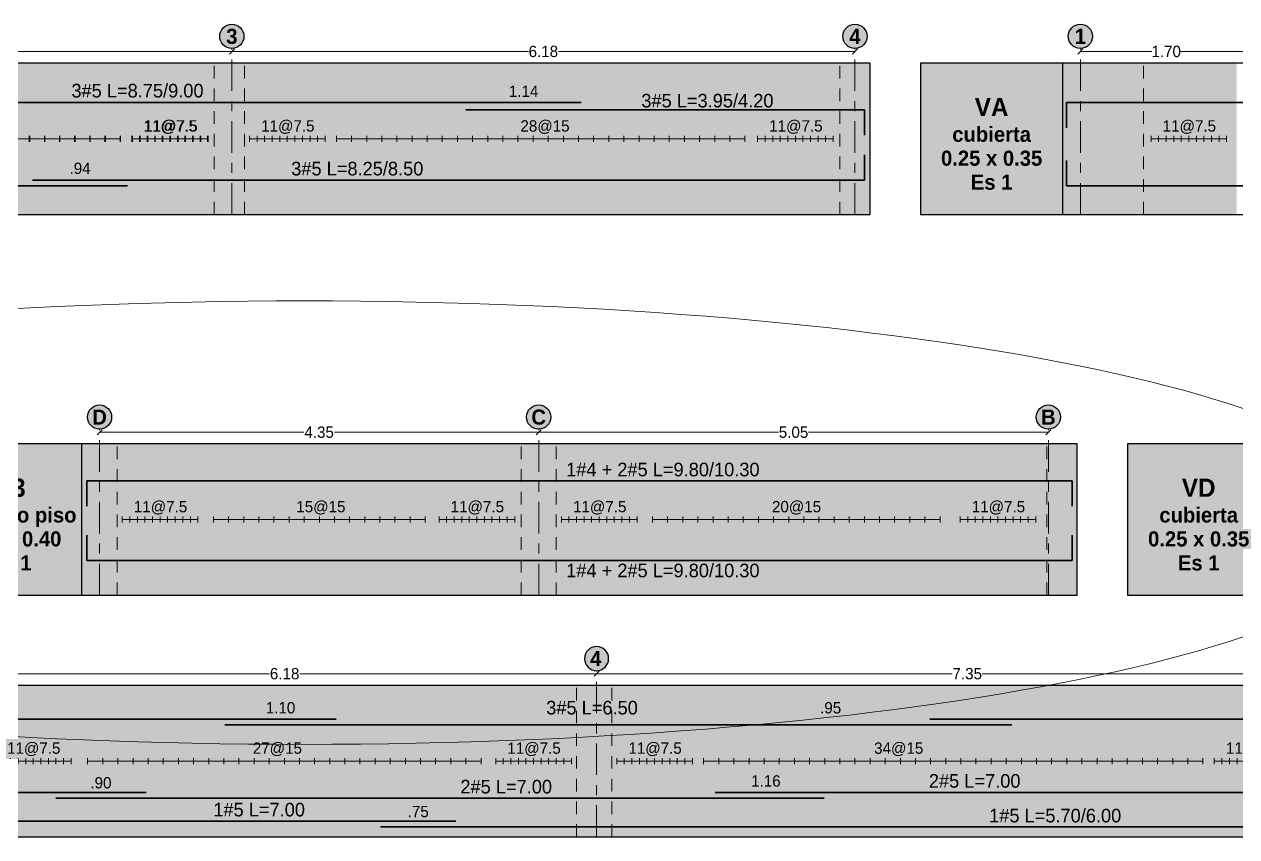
# Model space of a CAD drawing. Header units: metres. Extents: x 187 to 346, y 195 to 238.
# Drawn here: x 319.22 to 331.24, y 212.62 to 220.68 of the extents above; entities that cross this region are included whole.
import ezdxf
from ezdxf.enums import TextEntityAlignment as Align

# ---------------------------------------------------------------- set-up
doc = ezdxf.new("R2010")
doc.units = ezdxf.units.M
doc.linetypes.add('CENTER', pattern=[2, 1.25, -0.25, 0.25, -0.25])
doc.linetypes.add('HIDDEN', pattern=[0.375, 0.25, -0.125])
for name, color, linetype, lineweight, true_color in [('Achu-Sombra 3', 9, 'Continuous', 13, 0xc9c9c9), ('Achu-Sombra 4', 254, 'Continuous', 13, 0xe0e0e0), ('Achu-Sombra 5', 254, 'Continuous', 13, 0xe8e8e8)]:
    doc.layers.add(name, color=color, linetype=linetype, lineweight=lineweight, true_color=true_color)
for name, color, linetype, lineweight in [('¡Despiece-Cotas', 13, 'Continuous', 25), ('¡Despiece-Ejes-Linea', 30, 'CENTER', 9), ('¡Despiece-Estribos', 1, 'Continuous', 13), ('¡Despiece-Nudos', 7, 'HIDDEN', 9), ('¡Despiece-Refuerzo 1', 144, 'Continuous', 35), ('¡Despiece-T-refuerzo', 8, 'Continuous', 25), ('¡Despiece-Título', 7, 'Continuous', 25), ('¡Despiece-Vigas', 8, 'Continuous', 25), ('¡Ejes-Etiqueta', 1, 'Continuous', 30), ('¡Ejes-Linea', 8, 'CENTER', 9), ('¡Ejes-Texto', 7, 'Continuous', 25)]:
    doc.layers.add(name, color=color, linetype=linetype, lineweight=lineweight)
doc.layers.add('¡¡NOTAS QUE NO SE IMPRIMEN', color=5, linetype='Continuous', lineweight=0, plot=False)
doc.styles.add('Century Gothic', font='GOTHIC.TTF')
doc.styles.add('Century Gothic Gordas', font='GOTHICB.TTF')
doc.styles.add('Cotas', font='GOTHIC.TTF')
doc.dimstyles.new('NINGUNA', dxfattribs={"dimtxt": 0.1125, "dimasz": 0.065, "dimexe": 0.025, "dimexo": 0.075, "dimgap": 0.005, "dimtad": 0, "dimtoh": 1, "dimzin": 4, "dimdsep": 46, "dimtxsty": 'Cotas', "dimblk": 'OBLIQUE', "dimcen": 0, "dimse1": 1, "dimse2": 1, "dimclrd": 256, "dimclre": 256, "dimclrt": 256, "dimadec": 1, "dimazin": 0, "dimtfac": 1.333333, "dimtix": 1, "dimtofl": 0, "dimtmove": 2, "dimatfit": 0, "dimfxl": 1, "dimtolj": 1, "dimtzin": 0, "dimlwd": 9, "dimlwe": 9, "dimarcsym": 0})

# ---------------------------------------------------------------- blocks, each defined once
blk = doc.blocks.new('*U35')
blk.add_solid([(0, 0), (1.3875, 0), (0, -2.25), (1.3875, -2.25)])
blk = doc.blocks.new('*U23')
blk.add_solid([(0, 0), (1.2, 0), (0, -2.25), (1.2, -2.25)])
blk = doc.blocks.new('*U7')
blk.add_solid([(0, 0), (2.115, 0), (0, -2.25), (2.115, -2.25)])
blk = doc.blocks.new('*U33')
blk.add_solid([(0, 0), (7.285, 0), (0, -2.25), (7.285, -2.25)])
blk = doc.blocks.new('*U22')
blk.add_solid([(0, 0), (10.499, 0), (0, -2.25), (10.499, -2.25)])
blk = doc.blocks.new('*U21')
blk.add_solid([(0, 0), (8.741, 0), (0, -2.25), (8.741, -2.25)])
blk = doc.blocks.new('*U12')
blk.add_solid([(0, 0), (0.525, 0), (0, -2.25), (0.525, -2.25)])
blk = doc.blocks.new('_Oblique')
at = {"color": 0, "linetype": 'ByBlock', "lineweight": -2}
blk.add_line((-0.5, -0.5), (0.5, 0.5), dxfattribs=at)
blk = doc.blocks.new('*D378')
at = {"layer": 'Defpoints', "color": 0, "transparency": 16777216}
for p in [(324.895, 214.267), (324.895, 214.237), (332.245, 214.267)]:
    blk.add_point(p, dxfattribs=at)
at = {"layer": '¡Despiece-Cotas', "lineweight": 9, "transparency": 16777216}
for p, q in [((324.895, 214.237), (328.422, 214.237)), ((332.245, 214.237), (328.718, 214.237))]:
    blk.add_line(p, q, dxfattribs=at)
at = {"layer": '¡Despiece-Cotas', "lineweight": 9, "transparency": 16777216, "xscale": 0.05, "yscale": 0.05, "zscale": 0.05, "rotation": 180}
blk.add_blockref('_Oblique', (324.895, 214.237), dxfattribs=at)
at = {"layer": '¡Despiece-Cotas', "lineweight": 9, "transparency": 16777216, "xscale": 0.05, "yscale": 0.05, "zscale": 0.05}
blk.add_blockref('_Oblique', (332.245, 214.237), dxfattribs=at)
at = {"layer": '¡Despiece-Cotas', "transparency": 16777216, "insert": (328.57, 214.237), "char_height": 0.1125, "attachment_point": 5, "style": 'Cotas'}
blk.add_mtext('\\A1;7.35', dxfattribs=at)
blk = doc.blocks.new('Etiqueta Ejes')
at = {"layer": '¡Ejes-Etiqueta', "true_color": 0xe0e0e0}
h = blk.add_hatch(color=254, dxfattribs=at)
h.dxf.hatch_style = 1
edge = h.paths.add_edge_path()
edge.add_arc((0, 0), 0.12, 0, 360)
at = {"layer": '¡Ejes-Etiqueta'}
blk.add_circle((0, 0), 0.12, dxfattribs=at)
blk = doc.blocks.new('*D379')
at = {"layer": 'Defpoints', "color": 0, "transparency": 16777216}
for p in [(318.711, 214.267), (324.895, 214.267), (324.895, 214.237)]:
    blk.add_point(p, dxfattribs=at)
at = {"layer": '¡Despiece-Cotas', "lineweight": 9, "transparency": 16777216}
for p, q in [((318.711, 214.237), (321.654, 214.237)), ((324.895, 214.237), (321.952, 214.237))]:
    blk.add_line(p, q, dxfattribs=at)
at = {"layer": '¡Despiece-Cotas', "lineweight": 9, "transparency": 16777216, "xscale": 0.05, "yscale": 0.05, "zscale": 0.05, "rotation": 180}
blk.add_blockref('_Oblique', (318.711, 214.237), dxfattribs=at)
at = {"layer": '¡Despiece-Cotas', "lineweight": 9, "transparency": 16777216, "xscale": 0.05, "yscale": 0.05, "zscale": 0.05}
blk.add_blockref('_Oblique', (324.895, 214.237), dxfattribs=at)
at = {"layer": '¡Despiece-Cotas', "transparency": 16777216, "insert": (321.803, 214.237), "char_height": 0.1125, "attachment_point": 5, "style": 'Cotas'}
blk.add_mtext('\\A1;6.18', dxfattribs=at)
blk = doc.blocks.new('*D382')
at = {"layer": 'Defpoints', "color": 0, "transparency": 16777216}
for p in [(326.74, 213.899), (326.74, 213.787), (327.692, 213.73)]:
    blk.add_point(p, dxfattribs=at)
at = {"layer": '¡Despiece-Cotas', "transparency": 16777216, "insert": (327.216, 213.899), "char_height": 0.1125, "attachment_point": 5, "style": 'Cotas'}
blk.add_mtext('\\A1;.95', dxfattribs=at)
blk = doc.blocks.new('*D384')
at = {"layer": 'Defpoints', "color": 0, "transparency": 16777216}
for p in [(322.753, 212.87), (323.501, 212.776), (322.753, 212.719)]:
    blk.add_point(p, dxfattribs=at)
at = {"layer": '¡Despiece-Cotas', "transparency": 16777216, "insert": (323.127, 212.87), "char_height": 0.1125, "attachment_point": 5, "style": 'Cotas'}
blk.add_mtext('\\A1;.75', dxfattribs=at)
blk = doc.blocks.new('*D385')
at = {"layer": 'Defpoints', "color": 0, "transparency": 16777216}
for p in [(325.994, 213.173), (325.994, 213.061), (327.153, 213.004)]:
    blk.add_point(p, dxfattribs=at)
at = {"layer": '¡Despiece-Cotas', "transparency": 16777216, "insert": (326.574, 213.173), "char_height": 0.1125, "attachment_point": 5, "style": 'Cotas'}
blk.add_mtext('\\A1;1.16', dxfattribs=at)
blk = doc.blocks.new('*D392')
at = {"layer": 'Defpoints', "color": 0, "transparency": 16777216}
for p in [(319.533, 213.155), (319.533, 213.004), (320.431, 213.061)]:
    blk.add_point(p, dxfattribs=at)
at = {"layer": '¡Despiece-Cotas', "transparency": 16777216, "insert": (319.982, 213.155), "char_height": 0.1125, "attachment_point": 5, "style": 'Cotas'}
blk.add_mtext('\\A1;.90', dxfattribs=at)
blk = doc.blocks.new('*D394')
at = {"layer": 'Defpoints', "color": 0, "transparency": 16777216}
for p in [(322.314, 213.899), (321.209, 213.73), (322.314, 213.787)]:
    blk.add_point(p, dxfattribs=at)
at = {"layer": '¡Despiece-Cotas', "transparency": 16777216, "insert": (321.762, 213.899), "char_height": 0.1125, "attachment_point": 5, "style": 'Cotas'}
blk.add_mtext('\\A1;1.10', dxfattribs=at)
blk = doc.blocks.new('Fleje despiece')
at = {"layer": '¡Despiece-Estribos'}
blk.add_line((0, 0.045375), (0, -0.045375), dxfattribs=at)
blk = doc.blocks.new('*U54')
at = {"layer": '¡Despiece-Estribos', "xscale": 0.6666666666666665, "yscale": 0.6666666666666665, "zscale": 0.6666666666666665}
blk.add_blockref('Fleje despiece', (0, 0), dxfattribs=at)
blk = doc.blocks.new('*U55')
at = {"layer": '¡Despiece-Estribos', "color": 0, "linetype": 'ByBlock', "lineweight": -2, "transparency": 16777216}
for p in [(0, 0), (0.075, 0), (0.15, 0), (0.225, 0), (0.3, 0), (0.375, 0), (0.45, 0), (0.525, 0), (0.6, 0), (0.675, 0), (0.75, 0)]:
    blk.add_blockref('*U54', p, dxfattribs=at)
blk = doc.blocks.new('*U56')
at = {"layer": '¡Despiece-Estribos', "xscale": 0.6666666666666665, "yscale": 0.6666666666666665, "zscale": 0.6666666666666665}
blk.add_blockref('Fleje despiece', (0, 0), dxfattribs=at)
blk = doc.blocks.new('*U57')
at = {"layer": '¡Despiece-Estribos', "color": 0, "linetype": 'ByBlock', "lineweight": -2, "transparency": 16777216}
for p in [(0, 0), (0.075, 0), (0.15, 0), (0.225, 0), (0.3, 0), (0.375, 0), (0.45, 0), (0.525, 0), (0.6, 0), (0.675, 0), (0.75, 0)]:
    blk.add_blockref('*U56', p, dxfattribs=at)
blk = doc.blocks.new('*U44')
at = {"layer": '¡Despiece-Estribos', "xscale": 0.6666666666666665, "yscale": 0.6666666666666665, "zscale": 0.6666666666666665}
blk.add_blockref('Fleje despiece', (0, 0), dxfattribs=at)
blk = doc.blocks.new('*U45')
at = {"layer": '¡Despiece-Estribos', "color": 0, "linetype": 'ByBlock', "lineweight": -2, "transparency": 16777216}
for p in [(0, 0), (0.075, 0), (0.15, 0), (0.225, 0), (0.3, 0), (0.375, 0), (0.45, 0), (0.525, 0), (0.6, 0), (0.675, 0), (0.75, 0)]:
    blk.add_blockref('*U44', p, dxfattribs=at)
blk = doc.blocks.new('*U46')
at = {"layer": '¡Despiece-Estribos', "xscale": 0.6666666666666665, "yscale": 0.6666666666666665, "zscale": 0.6666666666666665}
blk.add_blockref('Fleje despiece', (0, 0), dxfattribs=at)
blk = doc.blocks.new('*U47')
at = {"layer": '¡Despiece-Estribos', "color": 0, "linetype": 'ByBlock', "lineweight": -2, "transparency": 16777216}
for p in [(0, 0), (0.075, 0), (0.15, 0), (0.225, 0), (0.3, 0), (0.375, 0), (0.45, 0), (0.525, 0), (0.6, 0), (0.675, 0), (0.75, 0)]:
    blk.add_blockref('*U46', p, dxfattribs=at)
blk = doc.blocks.new('*U42')
at = {"layer": '¡Despiece-Estribos', "xscale": 0.6666666666666665, "yscale": 0.6666666666666665, "zscale": 0.6666666666666665}
blk.add_blockref('Fleje despiece', (0, 0), dxfattribs=at)
blk = doc.blocks.new('*U43')
at = {"layer": '¡Despiece-Estribos', "color": 0, "linetype": 'ByBlock', "lineweight": -2, "transparency": 16777216}
for p in [(0, 0), (0.15, 0), (0.3, 0), (0.45, 0), (0.6, 0), (0.75, 0), (0.9, 0), (1.05, 0), (1.2, 0), (1.35, 0), (1.5, 0), (1.65, 0), (1.8, 0), (1.95, 0), (2.1, 0), (2.25, 0), (2.4, 0), (2.55, 0), (2.7, 0), (2.85, 0), (3, 0), (3.15, 0), (3.3, 0), (3.45, 0), (3.6, 0), (3.75, 0), (3.9, 0)]:
    blk.add_blockref('*U42', p, dxfattribs=at)
blk = doc.blocks.new('*U48')
at = {"layer": '¡Despiece-Estribos', "xscale": 0.6666666666666665, "yscale": 0.6666666666666665, "zscale": 0.6666666666666665}
blk.add_blockref('Fleje despiece', (0, 0), dxfattribs=at)
blk = doc.blocks.new('*U49')
at = {"layer": '¡Despiece-Estribos', "color": 0, "linetype": 'ByBlock', "lineweight": -2, "transparency": 16777216}
for p in [(0, 0), (0.15, 0), (0.3, 0), (0.45, 0), (0.6, 0), (0.75, 0), (0.9, 0), (1.05, 0), (1.2, 0), (1.35, 0), (1.5, 0), (1.65, 0), (1.8, 0), (1.95, 0), (2.1, 0), (2.25, 0), (2.4, 0), (2.55, 0), (2.7, 0), (2.85, 0), (3, 0), (3.15, 0), (3.3, 0), (3.45, 0), (3.6, 0), (3.75, 0), (3.9, 0), (4.05, 0), (4.2, 0), (4.35, 0), (4.5, 0), (4.65, 0), (4.8, 0), (4.95, 0)]:
    blk.add_blockref('*U48', p, dxfattribs=at)
blk = doc.blocks.new('*U24')
blk.add_solid([(0, 0), (0.45, 0), (0, -2.25), (0.45, -2.25)])
blk = doc.blocks.new('*U34')
blk.add_solid([(0, 0), (8.853, 0), (0, -2.25), (8.853, -2.25)])
blk = doc.blocks.new('*D395')
at = {"layer": 'Defpoints', "color": 0, "transparency": 16777216}
for p in [(321.28, 220.436), (327.457, 220.436), (327.457, 220.406)]:
    blk.add_point(p, dxfattribs=at)
at = {"layer": '¡Despiece-Cotas', "lineweight": 9, "transparency": 16777216}
for p, q in [((321.28, 220.406), (324.219, 220.406)), ((327.457, 220.406), (324.517, 220.406))]:
    blk.add_line(p, q, dxfattribs=at)
at = {"layer": '¡Despiece-Cotas', "lineweight": 9, "transparency": 16777216, "xscale": 0.05, "yscale": 0.05, "zscale": 0.05, "rotation": 180}
blk.add_blockref('_Oblique', (321.28, 220.406), dxfattribs=at)
at = {"layer": '¡Despiece-Cotas', "lineweight": 9, "transparency": 16777216, "xscale": 0.05, "yscale": 0.05, "zscale": 0.05}
blk.add_blockref('_Oblique', (327.457, 220.406), dxfattribs=at)
at = {"layer": '¡Despiece-Cotas', "transparency": 16777216, "insert": (324.368, 220.406), "char_height": 0.1125, "attachment_point": 5, "style": 'Cotas'}
blk.add_mtext('\\A1;6.18', dxfattribs=at)
blk = doc.blocks.new('*D396')
at = {"layer": 'Defpoints', "color": 0, "transparency": 16777216}
for p in [(321.28, 220.406), (316.098, 220.29), (321.28, 220.29)]:
    blk.add_point(p, dxfattribs=at)
at = {"layer": '¡Despiece-Cotas', "lineweight": 9, "transparency": 16777216}
for p, q in [((316.098, 220.406), (318.538, 220.406)), ((321.28, 220.406), (318.84, 220.406))]:
    blk.add_line(p, q, dxfattribs=at)
at = {"layer": '¡Despiece-Cotas', "lineweight": 9, "transparency": 16777216, "xscale": 0.05, "yscale": 0.05, "zscale": 0.05, "rotation": 180}
blk.add_blockref('_Oblique', (316.098, 220.406), dxfattribs=at)
at = {"layer": '¡Despiece-Cotas', "lineweight": 9, "transparency": 16777216, "xscale": 0.05, "yscale": 0.05, "zscale": 0.05}
blk.add_blockref('_Oblique', (321.28, 220.406), dxfattribs=at)
at = {"layer": '¡Despiece-Cotas', "transparency": 16777216, "insert": (318.689, 220.406), "char_height": 0.1125, "attachment_point": 5, "style": 'Cotas'}
blk.add_mtext('\\A1;5.18', dxfattribs=at)
blk = doc.blocks.new('*U63')
at = {"layer": '¡Despiece-Estribos', "xscale": 0.6666666666666665, "yscale": 0.6666666666666665, "zscale": 0.6666666666666665}
blk.add_blockref('Fleje despiece', (0, 0), dxfattribs=at)
blk = doc.blocks.new('*U64')
at = {"layer": '¡Despiece-Estribos', "color": 0, "linetype": 'ByBlock', "lineweight": -2, "transparency": 16777216}
for p in [(0, 0), (0.15, 0), (0.3, 0), (0.45, 0), (0.6, 0), (0.75, 0), (0.9, 0), (1.05, 0), (1.2, 0), (1.35, 0), (1.5, 0), (1.65, 0), (1.8, 0), (1.95, 0), (2.1, 0), (2.25, 0), (2.4, 0), (2.55, 0), (2.7, 0), (2.85, 0), (3, 0)]:
    blk.add_blockref('*U63', p, dxfattribs=at)
blk = doc.blocks.new('*U59')
at = {"layer": '¡Despiece-Estribos', "xscale": 0.6666666666666665, "yscale": 0.6666666666666665, "zscale": 0.6666666666666665}
blk.add_blockref('Fleje despiece', (0, 0), dxfattribs=at)
blk = doc.blocks.new('*U60')
at = {"layer": '¡Despiece-Estribos', "color": 0, "linetype": 'ByBlock', "lineweight": -2, "transparency": 16777216}
for p in [(0, 0), (0.075, 0), (0.15, 0), (0.225, 0), (0.3, 0), (0.375, 0), (0.45, 0), (0.525, 0), (0.6, 0), (0.675, 0), (0.75, 0)]:
    blk.add_blockref('*U59', p, dxfattribs=at)
blk = doc.blocks.new('*U67')
at = {"layer": '¡Despiece-Estribos', "xscale": 0.6666666666666665, "yscale": 0.6666666666666665, "zscale": 0.6666666666666665}
blk.add_blockref('Fleje despiece', (0, 0), dxfattribs=at)
blk = doc.blocks.new('*U68')
at = {"layer": '¡Despiece-Estribos', "color": 0, "linetype": 'ByBlock', "lineweight": -2, "transparency": 16777216}
for p in [(0, 0), (0.075, 0), (0.15, 0), (0.225, 0), (0.3, 0), (0.375, 0), (0.45, 0), (0.525, 0), (0.6, 0), (0.675, 0), (0.75, 0)]:
    blk.add_blockref('*U67', p, dxfattribs=at)
blk = doc.blocks.new('*U69')
at = {"layer": '¡Despiece-Estribos', "xscale": 0.6666666666666665, "yscale": 0.6666666666666665, "zscale": 0.6666666666666665}
blk.add_blockref('Fleje despiece', (0, 0), dxfattribs=at)
blk = doc.blocks.new('*U70')
at = {"layer": '¡Despiece-Estribos', "color": 0, "linetype": 'ByBlock', "lineweight": -2, "transparency": 16777216}
for p in [(0, 0), (0.15, 0), (0.3, 0), (0.45, 0), (0.6, 0), (0.75, 0), (0.9, 0), (1.05, 0), (1.2, 0), (1.35, 0), (1.5, 0), (1.65, 0), (1.8, 0), (1.95, 0), (2.1, 0), (2.25, 0), (2.4, 0), (2.55, 0), (2.7, 0), (2.85, 0), (3, 0), (3.15, 0), (3.3, 0), (3.45, 0), (3.6, 0), (3.75, 0), (3.9, 0), (4.05, 0)]:
    blk.add_blockref('*U69', p, dxfattribs=at)
blk = doc.blocks.new('*U65')
at = {"layer": '¡Despiece-Estribos', "xscale": 0.6666666666666665, "yscale": 0.6666666666666665, "zscale": 0.6666666666666665}
blk.add_blockref('Fleje despiece', (0, 0), dxfattribs=at)
blk = doc.blocks.new('*U66')
at = {"layer": '¡Despiece-Estribos', "color": 0, "linetype": 'ByBlock', "lineweight": -2, "transparency": 16777216}
for p in [(0, 0), (0.075, 0), (0.15, 0), (0.225, 0), (0.3, 0), (0.375, 0), (0.45, 0), (0.525, 0), (0.6, 0), (0.675, 0), (0.75, 0)]:
    blk.add_blockref('*U65', p, dxfattribs=at)
blk = doc.blocks.new('*D386')
at = {"layer": 'Defpoints', "color": 0, "transparency": 16777216}
for p in [(324.743, 220.012), (324.743, 219.9), (323.601, 219.826)]:
    blk.add_point(p, dxfattribs=at)
at = {"layer": '¡Despiece-Cotas', "transparency": 16777216, "insert": (324.172, 220.012), "char_height": 0.1125, "attachment_point": 5, "style": 'Cotas'}
blk.add_mtext('\\A1;1.14', dxfattribs=at)
blk = doc.blocks.new('*D387')
at = {"layer": 'Defpoints', "color": 0, "transparency": 16777216}
for p in [(319.303, 219.131), (320.247, 219.186), (320.247, 219.074)]:
    blk.add_point(p, dxfattribs=at)
at = {"layer": '¡Despiece-Cotas', "transparency": 16777216, "insert": (319.775, 219.247), "char_height": 0.1125, "attachment_point": 5, "style": 'Cotas'}
blk.add_mtext('\\A1;.94', dxfattribs=at)
blk = doc.blocks.new('*U71')
at = {"layer": '¡Despiece-Estribos', "xscale": 0.6666666666666665, "yscale": 0.6666666666666665, "zscale": 0.6666666666666665}
blk.add_blockref('Fleje despiece', (0, 0), dxfattribs=at)
blk = doc.blocks.new('*U72')
at = {"layer": '¡Despiece-Estribos', "color": 0, "linetype": 'ByBlock', "lineweight": -2, "transparency": 16777216}
for p in [(0, 0), (0.075, 0), (0.15, 0), (0.225, 0), (0.3, 0), (0.375, 0), (0.45, 0), (0.525, 0), (0.6, 0), (0.675, 0), (0.75, 0)]:
    blk.add_blockref('*U71', p, dxfattribs=at)
blk = doc.blocks.new('*U73')
at = {"layer": '¡Despiece-Estribos', "xscale": 0.6666666666666665, "yscale": 0.6666666666666665, "zscale": 0.6666666666666665}
blk.add_blockref('Fleje despiece', (0, 0), dxfattribs=at)
blk = doc.blocks.new('*U74')
at = {"layer": '¡Despiece-Estribos', "color": 0, "linetype": 'ByBlock', "lineweight": -2, "transparency": 16777216}
for p in [(0, 0), (0.15, 0), (0.3, 0), (0.45, 0), (0.6, 0), (0.75, 0), (0.9, 0), (1.05, 0), (1.2, 0), (1.35, 0), (1.5, 0), (1.65, 0), (1.8, 0), (1.95, 0), (2.1, 0), (2.25, 0), (2.4, 0), (2.55, 0), (2.7, 0), (2.85, 0), (3, 0)]:
    blk.add_blockref('*U73', p, dxfattribs=at)
blk = doc.blocks.new('*U99')
at = {"layer": '¡Despiece-Estribos', "xscale": 0.6666666666666665, "yscale": 0.6666666666666665, "zscale": 0.6666666666666665}
blk.add_blockref('Fleje despiece', (0, 0), dxfattribs=at)
blk = doc.blocks.new('*U100')
at = {"layer": '¡Despiece-Estribos', "color": 0, "linetype": 'ByBlock', "lineweight": -2, "transparency": 16777216}
for p in [(0, 0), (0.075, 0), (0.15, 0), (0.225, 0), (0.3, 0), (0.375, 0), (0.45, 0), (0.525, 0), (0.6, 0), (0.675, 0), (0.75, 0)]:
    blk.add_blockref('*U99', p, dxfattribs=at)
blk = doc.blocks.new('*D397')
at = {"layer": 'Defpoints', "color": 0, "transparency": 16777216}
for p in [(331.392, 220.406), (329.692, 220.29), (331.392, 220.29)]:
    blk.add_point(p, dxfattribs=at)
at = {"layer": '¡Despiece-Cotas', "lineweight": 9, "transparency": 16777216}
for p, q in [((329.692, 220.406), (330.399, 220.406)), ((331.392, 220.406), (330.685, 220.406))]:
    blk.add_line(p, q, dxfattribs=at)
at = {"layer": '¡Despiece-Cotas', "lineweight": 9, "transparency": 16777216, "xscale": 0.05, "yscale": 0.05, "zscale": 0.05, "rotation": 180}
blk.add_blockref('_Oblique', (329.692, 220.406), dxfattribs=at)
at = {"layer": '¡Despiece-Cotas', "lineweight": 9, "transparency": 16777216, "xscale": 0.05, "yscale": 0.05, "zscale": 0.05}
blk.add_blockref('_Oblique', (331.392, 220.406), dxfattribs=at)
at = {"layer": '¡Despiece-Cotas', "transparency": 16777216, "insert": (330.542, 220.406), "char_height": 0.1125, "attachment_point": 5, "style": 'Cotas'}
blk.add_mtext('\\A1;1.70', dxfattribs=at)
blk = doc.blocks.new('*U27')
blk.add_solid([(0, 0), (6.005, 0), (0, -2.25), (6.005, -2.25)])
blk = doc.blocks.new('*U28')
blk.add_solid([(0, 0), (7.295, 0), (0, -2.25), (7.295, -2.25)])
blk = doc.blocks.new('*D399')
at = {"layer": 'Defpoints', "color": 0, "transparency": 16777216}
for p in [(324.321, 216.662), (329.375, 216.662), (329.375, 216.631)]:
    blk.add_point(p, dxfattribs=at)
at = {"layer": '¡Despiece-Cotas', "lineweight": 9, "transparency": 16777216}
for p, q in [((324.321, 216.631), (326.698, 216.631)), ((329.375, 216.631), (326.998, 216.631))]:
    blk.add_line(p, q, dxfattribs=at)
at = {"layer": '¡Despiece-Cotas', "lineweight": 9, "transparency": 16777216, "xscale": 0.05, "yscale": 0.05, "zscale": 0.05, "rotation": 180}
blk.add_blockref('_Oblique', (324.321, 216.631), dxfattribs=at)
at = {"layer": '¡Despiece-Cotas', "lineweight": 9, "transparency": 16777216, "xscale": 0.05, "yscale": 0.05, "zscale": 0.05}
blk.add_blockref('_Oblique', (329.375, 216.631), dxfattribs=at)
at = {"layer": '¡Despiece-Cotas', "transparency": 16777216, "insert": (326.848, 216.631), "char_height": 0.1125, "attachment_point": 5, "style": 'Cotas'}
blk.add_mtext('\\A1;5.05', dxfattribs=at)
blk = doc.blocks.new('*D400')
at = {"layer": 'Defpoints', "color": 0, "transparency": 16777216}
for p in [(324.321, 216.631), (319.968, 216.515), (324.321, 216.515)]:
    blk.add_point(p, dxfattribs=at)
at = {"layer": '¡Despiece-Cotas', "lineweight": 9, "transparency": 16777216}
for p, q in [((319.968, 216.631), (321.993, 216.631)), ((324.321, 216.631), (322.296, 216.631))]:
    blk.add_line(p, q, dxfattribs=at)
at = {"layer": '¡Despiece-Cotas', "lineweight": 9, "transparency": 16777216, "xscale": 0.05, "yscale": 0.05, "zscale": 0.05, "rotation": 180}
blk.add_blockref('_Oblique', (319.968, 216.631), dxfattribs=at)
at = {"layer": '¡Despiece-Cotas', "lineweight": 9, "transparency": 16777216, "xscale": 0.05, "yscale": 0.05, "zscale": 0.05}
blk.add_blockref('_Oblique', (324.321, 216.631), dxfattribs=at)
at = {"layer": '¡Despiece-Cotas', "transparency": 16777216, "insert": (322.145, 216.631), "char_height": 0.1125, "attachment_point": 5, "style": 'Cotas'}
blk.add_mtext('\\A1;4.35', dxfattribs=at)
blk = doc.blocks.new('*U81')
at = {"layer": '¡Despiece-Estribos', "xscale": 0.6666666666666665, "yscale": 0.6666666666666665, "zscale": 0.6666666666666665}
blk.add_blockref('Fleje despiece', (0, 0), dxfattribs=at)
blk = doc.blocks.new('*U82')
at = {"layer": '¡Despiece-Estribos', "color": 0, "linetype": 'ByBlock', "lineweight": -2, "transparency": 16777216}
for p in [(0, 0), (0.075, 0), (0.15, 0), (0.225, 0), (0.3, 0), (0.375, 0), (0.45, 0), (0.525, 0), (0.6, 0), (0.675, 0), (0.75, 0)]:
    blk.add_blockref('*U81', p, dxfattribs=at)
blk = doc.blocks.new('*U83')
at = {"layer": '¡Despiece-Estribos', "xscale": 0.6666666666666665, "yscale": 0.6666666666666665, "zscale": 0.6666666666666665}
blk.add_blockref('Fleje despiece', (0, 0), dxfattribs=at)
blk = doc.blocks.new('*U84')
at = {"layer": '¡Despiece-Estribos', "color": 0, "linetype": 'ByBlock', "lineweight": -2, "transparency": 16777216}
for p in [(0, 0), (0.15, 0), (0.3, 0), (0.45, 0), (0.6, 0), (0.75, 0), (0.9, 0), (1.05, 0), (1.2, 0), (1.35, 0), (1.5, 0), (1.65, 0), (1.8, 0), (1.95, 0), (2.1, 0), (2.25, 0), (2.4, 0), (2.55, 0), (2.7, 0), (2.85, 0)]:
    blk.add_blockref('*U83', p, dxfattribs=at)
blk = doc.blocks.new('*U79')
at = {"layer": '¡Despiece-Estribos', "xscale": 0.6666666666666665, "yscale": 0.6666666666666665, "zscale": 0.6666666666666665}
blk.add_blockref('Fleje despiece', (0, 0), dxfattribs=at)
blk = doc.blocks.new('*U80')
at = {"layer": '¡Despiece-Estribos', "color": 0, "linetype": 'ByBlock', "lineweight": -2, "transparency": 16777216}
for p in [(0, 0), (0.075, 0), (0.15, 0), (0.225, 0), (0.3, 0), (0.375, 0), (0.45, 0), (0.525, 0), (0.6, 0), (0.675, 0), (0.75, 0)]:
    blk.add_blockref('*U79', p, dxfattribs=at)
blk = doc.blocks.new('*U104')
at = {"layer": '¡Despiece-Estribos', "xscale": 0.6666666666666665, "yscale": 0.6666666666666665, "zscale": 0.6666666666666665}
blk.add_blockref('Fleje despiece', (0, 0), dxfattribs=at)
blk = doc.blocks.new('*U105')
at = {"layer": '¡Despiece-Estribos', "color": 0, "linetype": 'ByBlock', "lineweight": -2, "transparency": 16777216}
for p in [(0, 0), (0.075, 0), (0.15, 0), (0.225, 0), (0.3, 0), (0.375, 0), (0.45, 0), (0.525, 0), (0.6, 0), (0.675, 0), (0.75, 0)]:
    blk.add_blockref('*U104', p, dxfattribs=at)
blk = doc.blocks.new('*U106')
at = {"layer": '¡Despiece-Estribos', "xscale": 0.6666666666666665, "yscale": 0.6666666666666665, "zscale": 0.6666666666666665}
blk.add_blockref('Fleje despiece', (0, 0), dxfattribs=at)
blk = doc.blocks.new('*U107')
at = {"layer": '¡Despiece-Estribos', "color": 0, "linetype": 'ByBlock', "lineweight": -2, "transparency": 16777216}
for p in [(0, 0), (0.15, 0), (0.3, 0), (0.45, 0), (0.6, 0), (0.75, 0), (0.9, 0), (1.05, 0), (1.2, 0), (1.35, 0), (1.5, 0), (1.65, 0), (1.8, 0), (1.95, 0), (2.1, 0)]:
    blk.add_blockref('*U106', p, dxfattribs=at)
blk = doc.blocks.new('*U102')
at = {"layer": '¡Despiece-Estribos', "xscale": 0.6666666666666665, "yscale": 0.6666666666666665, "zscale": 0.6666666666666665}
blk.add_blockref('Fleje despiece', (0, 0), dxfattribs=at)
blk = doc.blocks.new('*U103')
at = {"layer": '¡Despiece-Estribos', "color": 0, "linetype": 'ByBlock', "lineweight": -2, "transparency": 16777216}
for p in [(0, 0), (0.075, 0), (0.15, 0), (0.225, 0), (0.3, 0), (0.375, 0), (0.45, 0), (0.525, 0), (0.6, 0), (0.675, 0), (0.75, 0)]:
    blk.add_blockref('*U102', p, dxfattribs=at)

msp = doc.modelspace()

# ---------------------------------------------------------------- linework, layer by layer
at = {"layer": '¡Despiece-Ejes-Linea', "ltscale": 0.25}
for p, q in [((321.2796, 218.7895), (321.2796, 220.4361)), ((327.4567, 218.7895), (327.4567, 220.4361)), ((329.6919, 218.7895), (329.6919, 220.4361)), ((319.9682, 215.015), (319.9682, 216.6615)), ((324.3214, 215.015), (324.3214, 216.6615)), ((329.3746, 215.015), (329.3746, 216.6615))]:
    msp.add_line(p, q, dxfattribs=at)
at = {"layer": '¡Despiece-Estribos'}
for p, q in [((320.1733, 219.5395), (317.1711, 219.5395)), ((320.1757, 219.5395), (317.1757, 219.5395)), ((321.0395, 219.5395), (320.2895, 219.5395)), ((321.0459, 219.5395), (320.2959, 219.5395)), ((322.2046, 219.5395), (321.4546, 219.5395)), ((326.3662, 219.5395), (322.3162, 219.5395)), ((327.2415, 219.5395), (326.4915, 219.5395)), ((331.1419, 219.5395), (330.3919, 219.5395)), ((320.9432, 215.765), (320.1932, 215.765)), ((323.197, 215.765), (321.097, 215.765)), ((324.0836, 215.765), (323.3336, 215.765)), ((325.2964, 215.765), (324.5464, 215.765)), ((328.3002, 215.765), (325.4502, 215.765)), ((329.2496, 215.765), (328.4996, 215.765)), ((319.6858, 213.3706), (318.9358, 213.3706)), ((323.75, 213.3706), (319.85, 213.3706)), ((324.6453, 213.3706), (323.8953, 213.3706)), ((325.8453, 213.3706), (325.0953, 213.3706)), ((330.9068, 213.3706), (325.9568, 213.3706)), ((331.7696, 213.3706), (331.0196, 213.3706))]:
    msp.add_line(p, q, dxfattribs=at)
at = {"layer": '¡Despiece-Nudos', "ltscale": 0.5}
for p, q in [((321.1046, 218.7895), (321.1046, 220.2895)), ((321.4046, 218.7895), (321.4046, 220.2895)), ((327.3067, 218.7895), (327.3067, 220.2895)), ((330.3169, 218.7895), (330.3169, 220.2895)), ((320.1432, 215.015), (320.1432, 216.515)), ((324.1464, 215.015), (324.1464, 216.515)), ((324.4964, 215.015), (324.4964, 216.515)), ((329.3596, 215.015), (329.3596, 216.515)), ((324.6953, 212.6206), (324.6953, 214.1206)), ((325.0453, 212.6206), (325.0453, 214.1206))]:
    msp.add_line(p, q, dxfattribs=at)
at = {"layer": '¡Despiece-Refuerzo 1'}
for p, q in [((322.314, 213.7869), (314.8107, 213.7869)), ((329.0108, 213.7299), (321.2094, 213.7299)), ((313.8583, 213.0607), (320.4306, 213.0607)), ((319.5331, 213.0038), (327.1528, 213.0038)), ((316.3288, 212.7759), (323.501, 212.7759))]:
    msp.add_line(p, q, dxfattribs=at)
for points in [[(324.7433, 219.9001), (315.9979, 219.9001), (315.9979, 219.6501)], [(334.8092, 219.9001), (329.5545, 219.9001), (329.5545, 219.6501)], [(323.6007, 219.8262), (327.5503, 219.8262), (327.5503, 219.5762)], [(319.3025, 219.1312), (327.5503, 219.1312), (327.5503, 219.3812)], [(320.2465, 219.0742), (315.9979, 219.0742), (315.9979, 219.3242)], [(335.8047, 219.0742), (329.5545, 219.0742), (329.5545, 219.3242)], [(329.6096, 215.898), (329.6096, 216.148), (319.8432, 216.148), (319.8432, 215.898)], [(329.6096, 215.6096), (329.6096, 215.3596), (319.8432, 215.3596), (319.8432, 215.6096)], [(328.198, 213.7869), (332.5632, 213.7869), (332.5632, 213.5369)], [(326.0714, 213.0607), (332.5632, 213.0607), (332.5632, 213.3107)], [(322.7533, 212.719), (332.5632, 212.719), (332.5632, 212.969)]]:
    msp.add_lwpolyline(points, dxfattribs=at)
at = {"layer": '¡Despiece-Vigas'}
for p, q in [((329.5169, 218.7895), (329.5169, 220.2895)), ((329.5169, 218.7895), (329.5169, 220.2895)), ((319.7932, 215.015), (319.7932, 216.515)), ((319.7932, 215.015), (319.7932, 216.515))]:
    msp.add_line(p, q, dxfattribs=at)
for points in [[(314.5376, 218.7895), (327.6067, 218.7895), (327.6067, 220.2895), (314.5376, 220.2895)], [(328.1067, 218.7895), (342.9007, 218.7895), (342.9007, 220.2895), (328.1067, 220.2895)], [(318.3829, 215.015), (329.6596, 215.015), (329.6596, 216.515), (318.3829, 216.515)], [(330.1596, 215.015), (338.9195, 215.015), (338.9195, 216.515), (330.1596, 216.515)], [(310.2495, 212.6206), (332.6196, 212.6206), (332.6196, 214.1206), (310.2495, 214.1206)]]:
    msp.add_lwpolyline(points, close=True, dxfattribs=at)
at = {"layer": '¡Ejes-Linea', "ltscale": 0.25}
msp.add_line((324.8953, 212.6206), (324.8953, 214.2672), dxfattribs=at)
at = {"layer": '¡¡NOTAS QUE NO SE IMPRIMEN', "linetype": 'Continuous', "lineweight": 5}
msp.add_ellipse((321.997, 215.7347), major_axis=(-10.8598, 0), ratio=0.2024485, dxfattribs=at)

# ---------------------------------------------------------------- block references
at = {"layer": 'Achu-Sombra 3', "yscale": 0.6666666666666665, "zscale": 0.6666666666666665}
for name, p, xscale in [('*U24', (321.4046, 220.2895), -0.6666666666666665), ('*U24', (327.3067, 220.2895), 0.6666666666666665), ('*U23', (330.3169, 220.2895), -0.6666666666666665), ('*U12', (320.1432, 216.515), -0.6666666666666665), ('*U12', (324.4964, 216.515), -0.6666666666666665), ('*U24', (329.3596, 216.515), 0.6666666666666665), ('*U12', (324.6953, 214.1206), 0.6666666666666665)]:
    msp.add_blockref(name, p, dxfattribs=dict(at, xscale=xscale))
at = {"layer": 'Achu-Sombra 4', "yscale": 0.6666666666666665, "zscale": 0.6666666666666665}
for name, p, xscale in [('*U33', (316.2479, 220.2895), 0.6666666666666665), ('*U34', (321.4046, 220.2895), 0.6666666666666665), ('*U24', (327.6067, 220.2895), -0.6666666666666665), ('*U35', (330.3169, 220.2895), 0.6666666666666665), ('*U27', (320.1432, 216.515), 0.6666666666666665), ('*U28', (324.4964, 216.515), 0.6666666666666665), ('*U24', (329.6596, 216.515), -0.6666666666666665), ('*U21', (324.6953, 214.1206), -0.6666666666666665), ('*U22', (331.8196, 214.1206), -0.6666666666666665)]:
    msp.add_blockref(name, p, dxfattribs=dict(at, xscale=xscale))
at = {"layer": 'Achu-Sombra 5', "xscale": 0.6666666666666665, "yscale": 0.6666666666666665, "zscale": 0.6666666666666665}
for p in [(328.1067, 220.2895), (318.3829, 216.515), (330.1596, 216.515)]:
    msp.add_blockref('*U7', p, dxfattribs=at)
at = {"layer": '¡Despiece-Estribos'}
for name, p in [('*U64', (317.1711, 219.5395)), ('*U74', (317.1757, 219.5395)), ('*U72', (320.2895, 219.5395)), ('*U60', (320.2959, 219.5395)), ('*U68', (321.4546, 219.5395)), ('*U70', (322.3162, 219.5395)), ('*U66', (326.4915, 219.5395)), ('*U100', (330.3919, 219.5395)), ('*U105', (320.1932, 215.765)), ('*U107', (321.097, 215.765)), ('*U103', (323.3336, 215.765)), ('*U82', (324.5464, 215.765)), ('*U84', (325.4502, 215.765)), ('*U80', (328.4996, 215.765)), ('*U55', (318.9358, 213.3706)), ('*U43', (319.85, 213.3706)), ('*U45', (323.8953, 213.3706)), ('*U57', (325.0953, 213.3706)), ('*U49', (325.9568, 213.3706)), ('*U47', (331.0196, 213.3706))]:
    msp.add_blockref(name, p, dxfattribs=at)
at = {"layer": '¡Ejes-Etiqueta'}
for p in [(321.2796, 220.5561), (327.4567, 220.5561), (329.6919, 220.5561), (319.9682, 216.7815), (324.3214, 216.7815), (329.3746, 216.7815)]:
    msp.add_blockref('Etiqueta Ejes', p, dxfattribs=at)
at = {"layer": '¡Ejes-Etiqueta', "xscale": -1}
msp.add_blockref('Etiqueta Ejes', (324.8953, 214.3872), dxfattribs=at)

# ---------------------------------------------------------------- texts
at = {"layer": '¡Despiece-Estribos', "style": 'Century Gothic'}
for s, p in [('11@7.5', (320.6696, 219.6119)), ('11@7.5', (320.676, 219.6119)), ('11@7.5', (321.8347, 219.6119)), ('28@15', (324.3841, 219.6119)), ('11@7.5', (326.8716, 219.6119)), ('11@7.5', (330.772, 219.6119)), ('11@7.5', (320.5732, 215.8374)), ('15@15', (322.1625, 215.8374)), ('11@7.5', (323.7136, 215.8374)), ('11@7.5', (324.9265, 215.8374)), ('20@15', (326.8777, 215.8374)), ('11@7.5', (328.8796, 215.8374)), ('11@7.5', (319.3159, 213.443)), ('27@15', (321.7312, 213.443)), ('11@7.5', (324.2754, 213.443)), ('11@7.5', (325.4754, 213.443)), ('34@15', (327.8907, 213.443)), ('11@7.5', (331.3996, 213.443))]:
    msp.add_text(s, height=0.1125, rotation=0.00299, dxfattribs=at).set_placement(p, align=Align.CENTER)
at = {"layer": '¡Despiece-T-refuerzo', "style": 'Century Gothic'}
for s, rotation, p in [('3#5 L=8.75/9.00', 359.99701, (320.3442, 219.9501)), ('3#5 L=3.95/4.20', 359.99701, (325.9943, 219.8511)), ('3#5 L=8.25/8.50', 359.99701, (322.5232, 219.1772)), ('1#4 + 2#5 L=9.80/10.30', 0.00299, (325.5527, 216.194)), ('1#4 + 2#5 L=9.80/10.30', 359.99701, (325.5527, 215.193)), ('3#5 L=6.50', 359.99701, (324.8503, 213.833)), ('2#5 L=7.00', 359.99701, (328.6439, 213.1068)), ('2#5 L=7.00', 0.00299, (323.9998, 213.0498)), ('1#5 L=7.00', 0.00299, (321.5502, 212.822)), ('1#5 L=5.70/6.00', 359.99701, (329.4419, 212.7629))]:
    msp.add_text(s, height=0.135, rotation=rotation, dxfattribs=at).set_placement(p, align=Align.CENTER)
at = {"layer": '¡Despiece-Título', "char_height": 0.3, "attachment_point": 5, "style": 'Century Gothic Gordas'}
for s, insert in [('\\pxsm0.95;{\\H0.6x;VA\\H1.25001x;\\P\\H0.66666x;cubierta\\P\\ps*;0.25 x 0.35\\PEs 1}', (328.8118, 219.4895)), ('\\pxsm0.95;{\\H0.6x;V3\\H1.25001x;\\P\\H0.66666x;segundo piso\\P0.30 x 0.40\\P\\ps*;Es 1}', (319.088, 215.715)), ('\\pxsm0.95;{\\H0.6x;VD\\H1.25001x;\\P\\H0.66666x;cubierta\\P0.25 x 0.35\\P\\ps*;Es 1}', (330.8647, 215.715))]:
    msp.add_mtext_dynamic_manual_height_columns(s, width=2.583588, gutter_width=0.625, heights=[0], dxfattribs=dict(at, insert=insert))
at = {"layer": '¡Ejes-Texto', "style": 'Century Gothic Gordas'}
for s, p in [('3', (321.2796, 220.5561)), ('4', (327.4567, 220.5561)), ('1', (329.6919, 220.5561)), ('D', (319.9682, 216.7815)), ('C', (324.3214, 216.7815)), ('B', (329.3746, 216.7815))]:
    msp.add_text(s, height=0.15, dxfattribs=at).set_placement(p, align=Align.MIDDLE_CENTER)
msp.add_text('4', height=0.15, rotation=360, dxfattribs=at).set_placement((324.8875, 214.3872), align=Align.MIDDLE_CENTER)

# ---------------------------------------------------------------- dimensions: what is measured, and where the dimension line sits
at = {"layer": '¡Despiece-Cotas'}
for base, p1, p2, override, picture, middle in [((321.2796, 220.4055), (316.0979, 220.2895), (321.2796, 220.2895), {"dimasz": 0.05}, '*D396', (318.6887, 220.4055)), ((327.4567, 220.4055), (321.2796, 220.4361), (327.4567, 220.4361), {"dimtxt": 0.1125, "dimasz": 0.05}, '*D395', (324.3681, 220.4055)), ((331.3919, 220.4055), (329.6919, 220.2895), (331.3919, 220.2895), {"dimasz": 0.05}, '*D397', (330.5419, 220.4055)), ((324.3214, 216.631), (319.9682, 216.515), (324.3214, 216.515), {"dimasz": 0.05}, '*D400', (322.1448, 216.631)), ((329.3746, 216.631), (324.3214, 216.6615), (329.3746, 216.6615), {"dimtxt": 0.1125, "dimasz": 0.05}, '*D399', (326.848, 216.631)), ((324.8953, 214.2366), (318.7108, 214.2672), (324.8953, 214.2672), {"dimtxt": 0.1125, "dimasz": 0.05}, '*D379', (321.8031, 214.2366))]:
    dim = msp.add_linear_dim(base=base, p1=p1, p2=p2, dimstyle='NINGUNA', override=override, dxfattribs=at)
    dim.commit()
    dim.dimension.update_dxf_attribs({"geometry": picture, "text_midpoint": middle})
for base, p1, p2, override, picture, middle in [((324.7433, 220.0122), (323.6007, 219.8262), (324.7433, 219.9001), {"dimasz": 0.05, "dimsd1": 1, "dimsd2": 1}, '*D386', (324.172, 220.0122)), ((324.8953, 214.2366), (332.2446, 214.2672), (324.8953, 214.2672), {"dimtxt": 0.1125, "dimasz": 0.05}, '*D378', (328.5699, 214.2366)), ((322.314, 213.899), (321.2094, 213.7299), (322.314, 213.7869), {"dimasz": 0.05, "dimsd1": 1, "dimsd2": 1}, '*D394', (321.7617, 213.899)), ((326.7405, 213.899), (327.6917, 213.7299), (326.7405, 213.7869), {"dimasz": 0.05, "dimsd1": 1, "dimsd2": 1}, '*D382', (327.2161, 213.899)), ((325.9944, 213.1728), (327.1528, 213.0038), (325.9944, 213.0607), {"dimasz": 0.05, "dimsd1": 1, "dimsd2": 1}, '*D385', (326.5736, 213.1728)), ((319.5331, 213.1548), (320.4306, 213.0607), (319.5331, 213.0038), {"dimasz": 0.05, "dimsd1": 1, "dimsd2": 1}, '*D392', (319.9818, 213.1548)), ((322.7533, 212.87), (323.501, 212.7759), (322.7533, 212.719), {"dimasz": 0.05, "dimsd1": 1, "dimsd2": 1}, '*D384', (323.1271, 212.87))]:
    dim = msp.add_linear_dim(base=base, p1=p1, p2=p2, angle=180, dimstyle='NINGUNA', override=override, dxfattribs=at)
    dim.commit()
    dim.dimension.update_dxf_attribs({"geometry": picture, "text_midpoint": middle})
dim = msp.add_linear_dim(base=(320.2465, 219.1863), p1=(319.3025, 219.1312), p2=(320.2465, 219.0742), angle=180, dimstyle='NINGUNA', override={"dimasz": 0.05, "dimsd1": 1, "dimsd2": 1}, dxfattribs=at)
dim.commit()
dim.dimension.update_dxf_attribs({"geometry": '*D387', "text_midpoint": (319.7745, 219.2472), "dimtype": 160})

doc.saveas('drawing.dxf')
